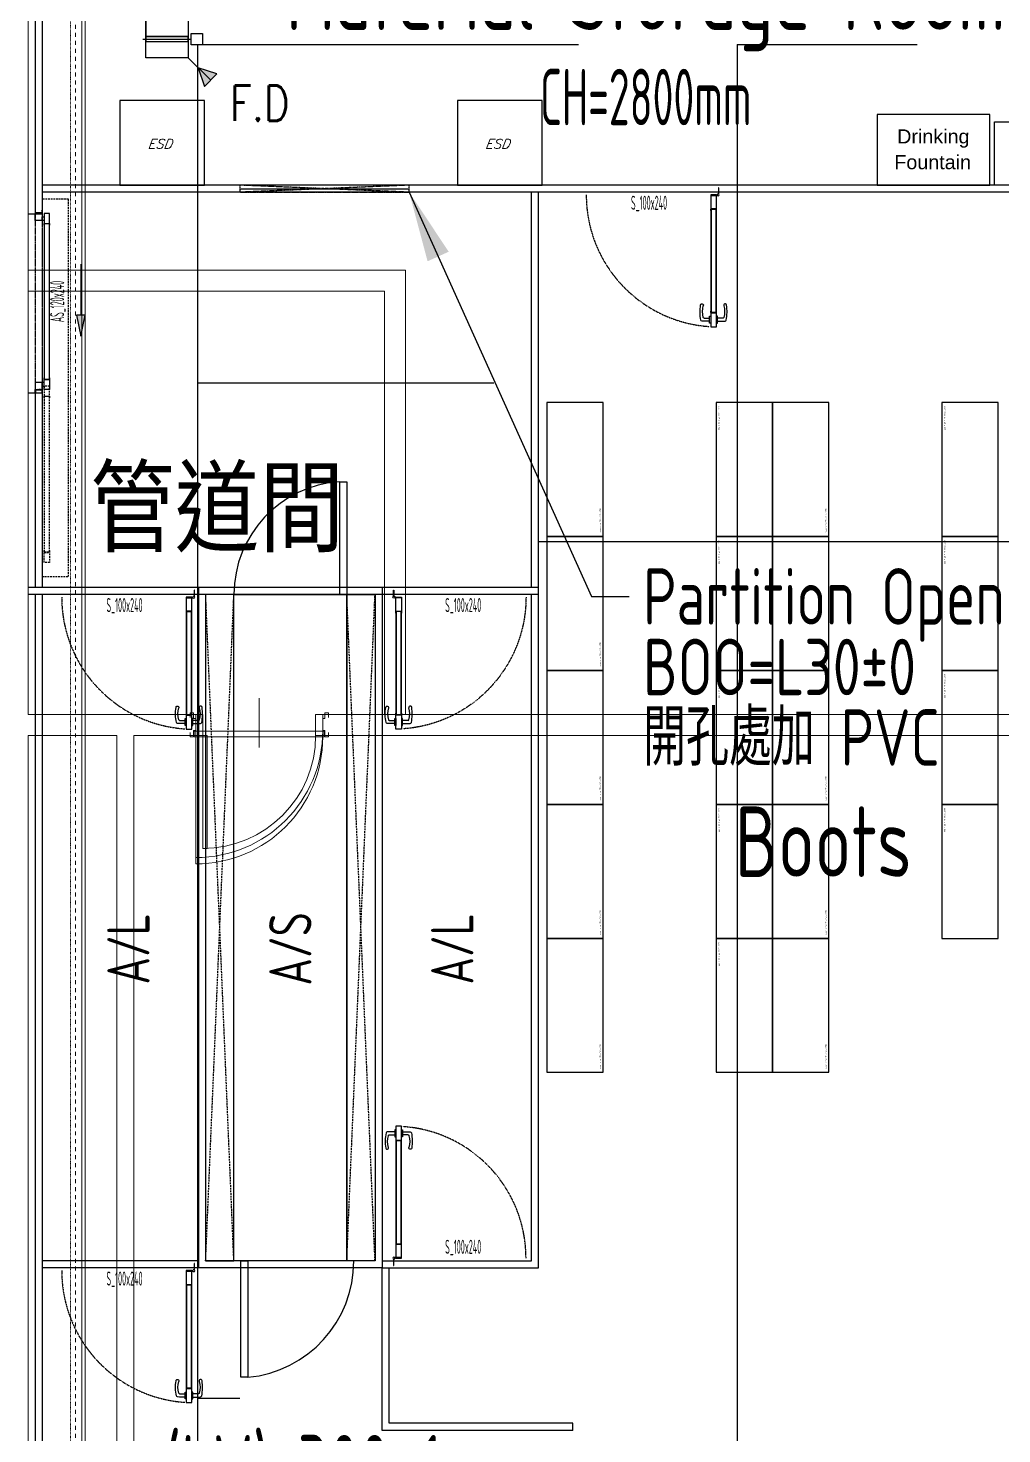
# Model space of a CAD drawing. Extents: x -32000 to 416743, y -254124 to 144214.
# Drawn here: x 243300 to 250200, y 4474 to 14441 of the extents above; entities that cross this region are included whole.
import ezdxf
from ezdxf.enums import TextEntityAlignment as Align

# ---------------------------------------------------------------- set-up
doc = ezdxf.new("R2010")
doc.units = 0
doc.header["$LTSCALE"] = 10
for name, pattern in [('H12PL4$0$JJP_三點線', [0.9, 0.3, -0.15, 0, -0.15, 0, -0.15, 0, -0.15]), ('H12PL4$0$JJP_虛線(退縮線、投影線、地下室範圍、非屬本工程、圖面分區)', [0.45, 0.3, -0.15]), ('XFDP30$0$HIDDEN', [0.3, 0.2, -0.1]), ('XFDP30$0$HIDDEN2', [0.1875, 0.125, -0.0625]), ('XFM1D40$0$HIDDEN2', [0.1875, 0.125, -0.0625]), ('XFM7P40ICA$0$H12PL4$0$JJP_三點線', [0.9, 0.3, -0.15, 0, -0.15, 0, -0.15, 0, -0.15]), ('XFM7P40ICA$0$H12PL4$0$JJP_虛線(退縮線、投影線、地下室範圍、非屬本工程、圖面分區)', [0.45, 0.3, -0.15]), ('XFM7P40ICA$0$H12PL4$0$TAI_虛線', [5.644, 2.822, -2.822])]:
    doc.linetypes.add(name, pattern=pattern)
for name, color, linetype in [('H12PL4$0$A-WALL-EX', 252, 'Continuous'), ('H12PL4$0$A-WALL-IN', 252, 'Continuous'), ('H12PL4$0$A-ZONE', 252, 'Continuous'), ('H12PL4$0$Door', 252, 'Continuous'), ('H12PL4$0$S-GRID', 252, 'Continuous'), ('X-F2-L30-E-CT-LV-50K$0$E-CBL-TXT', 250, 'Continuous'), ('X-F2-L30-FS-PIPE$0$F-SK-LINE3', 100, 'Continuous'), ('XFDP30$0$A-C1-PVC (8K於 50K時拆除)', 2, 'XFDP30$0$ZIGZAG'), ('XFDP30$0$A-CR-TT2 (8K)', 1, 'Continuous'), ('XFDP30$0$A-CR-TXT', 250, 'Continuous'), ('XFDP30$0$A-Door (50K)', 2, 'Continuous'), ('XFDP30$0$A-Door (8K)', 2, 'Continuous'), ('XFDP30$0$A-Partition opening', 240, 'XFDP30$0$HIDDEN2'), ('XFDP30$0$A-W-P1S (50K)', 2, 'Continuous'), ('XFDP30$0$A-W-P1S (8K)', 2, 'Continuous'), ('XFDP30$0$A-W-P2D (50K)', 2, 'Continuous'), ('XFDP30$0$A-W-P2D (8K)', 2, 'Continuous'), ('XFDP30$0$B-Eq pattern (Belong to quotation) (50K)', 2, 'Continuous'), ('XFDP30$0$B-Gowning room improvement', 15, 'Continuous'), ('XFDP30$0$SM-TXT', 250, 'Continuous'), ('XFDP30$0$TG-a-as (50K)', 2, 'Continuous'), ('XFM1D40$0$M-CMDUCT-TEXT', 250, 'Continuous'), ('XFM1D40$0$M-HVAC-CMDUCT', 150, 'Continuous'), ('XFM1D40$0$M-HVAC-DAPR', 3, 'Continuous'), ('XFM7P40ICA$0$H12PL4$0$A-CLNG', 252, 'Continuous'), ('XFM7P40ICA$0$H12PL4$0$A-ROOF', 252, 'Continuous'), ('XFM7P40ICA$0$H12PL4$0$A-WALL-EX', 252, 'Continuous'), ('XFM7P40ICA$0$H12PL4$0$Door', 252, 'Continuous'), ('XFM7P40ICA$0$H12PL4$0$L40_19_SIAGE1', 252, 'Continuous'), ('XFM7P40ICA$0$H12PL4$0$L40_19_SIAGE2', 252, 'Continuous'), ('XFM7P40ICA$0$H12PL4$0$L40_19_TATEGU1', 252, 'Continuous'), ('XFM7P40ICA$0$H12PL4$0$L40_19_TATEGU3', 252, 'Continuous'), ('XFM7P40ICA$0$H12PL4$0$S-GRID', 252, 'Continuous')]:
    doc.layers.add(name, color=color, linetype=linetype)
doc.styles.add('H12PL4$0$Standard', font='isocp.shx', dxfattribs={"bigfont": 'chineset.shx'})
doc.styles.add('X-F2-L30-E-CT-LV-50K$0$AA-TXT', font='isocp.shx', dxfattribs={"bigfont": 'chineset.shx'})
doc.styles.add('XFDP30$0$AA-TXT', font='isocp.shx', dxfattribs={"width": 0.8, "bigfont": 'china.shx'})
doc.styles.add('XFDP30$0$ROMANS', font='romans', dxfattribs={"bigfont": 'bigfont'})
doc.styles.add('XFDP30$0$shei', font='arial.ttf')
doc.styles.add('XFM1D40$0$aa-txt', font='simplex.shx', dxfattribs={"width": 0.8, "height": 25, "bigfont": 'chineset.shx'})
doc.linetypes.add('XFDP30$0$ZIGZAG', pattern='A,0.0001,-0.2,[131,ltypeshp.shx,S=0.2,R=0,X=-0.2,Y=0],-0.4,[131,ltypeshp.shx,S=0.2,R=180,X=0.2,Y=0],-0.2', length=0.8001)
doc.dimstyles.new('XFDP30$0$adim-200', dxfattribs={"dimscale": 2000, "dimtxt": 0.25, "dimasz": 0.25, "dimexe": 0.1, "dimexo": 0.5, "dimgap": 0.15, "dimtad": 0, "dimdec": 4, "dimzin": 0, "dimdsep": 46, "dimtxsty": 'XFDP30$0$AA-TXT', "dimcen": 2.5, "dimclrd": 256, "dimclre": 256, "dimclrt": 256, "dimadec": 0, "dimazin": 0, "dimtfac": 1, "dimtdec": 4, "dimtmove": 0, "dimatfit": 3, "dimfxl": 0.1, "dimtolj": 1, "dimtzin": 0, "dimarcsym": 0})

# ---------------------------------------------------------------- blocks, each defined once
blk = doc.blocks.new('H12PL4')
at = {"layer": 'H12PL4$0$A-WALL-EX', "linetype": 'H12PL4$0$JJP_虛線(退縮線、投影線、地下室範圍、非屬本工程、圖面分區)', "lineweight": 0, "flags": 128}
blk.add_lwpolyline([(243680.5, -2069.5), (243680.5, 29919.5)], dxfattribs=at)
at = {"layer": 'H12PL4$0$A-WALL-IN', "lineweight": 0}
for p, q in [((243680.5, 12725), (243680.5, 12575)), ((243680.5, 9425), (243680.5, 9575)), ((244487.5, 9425), (244487.5, 9575)), ((245387.5, 9425), (245387.5, 9575))]:
    blk.add_line(p, q, dxfattribs=at)
at = {"layer": 'H12PL4$0$A-WALL-IN', "lineweight": 0, "flags": 128}
for points in [[(243300, 12725), (243300, 14650)], [(245975, 12725), (243680.5, 12725)], [(245975, 12725), (245975, 12575)], [(243300, 9575), (243300, 12575)], [(243680.5, 12575), (245825, 12575)], [(245825, 12575), (245825, 9575)], [(245975, 9575), (245975, 12575)], [(244487.5, 9575), (243680.5, 9575)], [(245825, 9575), (245387.5, 9575)], [(252200, 9575), (245975, 9575)], [(243300, 450), (243300, 9425)], [(243680.5, 9425), (243928, 9425)], [(243928, 9425), (243928, 450)], [(244050, 9425), (244487.5, 9425)], [(244050, 450), (244050, 9425)], [(245387.5, 9425), (252200, 9425)]]:
    blk.add_lwpolyline(points, dxfattribs=at)
at = {"layer": 'H12PL4$0$Door', "lineweight": 0}
for p, q in [((244487.5, 9425), (244487.5, 9575)), ((244487.5, 9575), (244537.5, 9575)), ((244537.5, 9575), (244537.5, 9425)), ((245337.5, 9425), (245337.5, 9575)), ((245337.5, 9575), (245387.5, 9575)), ((245387.5, 9575), (245387.5, 9425)), ((244537.5, 9425), (244487.5, 9425)), ((244537.5, 9425), (244537.5, 8625)), ((244567.5, 9425), (244537.5, 9425)), ((244567.5, 8625), (244567.5, 9425)), ((245387.5, 9425), (245337.5, 9425)), ((244537.5, 8625), (244567.5, 8625))]:
    blk.add_line(p, q, dxfattribs=at)
blk.add_arc((244537.5, 9425), 800, 270, 0, dxfattribs=at)
at = {"layer": 'H12PL4$0$S-GRID', "linetype": 'H12PL4$0$JJP_三點線', "lineweight": 0}
blk.add_line((243600, 128250), (243600, -28000), dxfattribs=at)
at = {"layer": 'H12PL4$0$A-ZONE', "style": 'H12PL4$0$Standard'}
blk.add_text('管道間', height=600, dxfattribs=at).set_placement((244638, 11324.8), align=Align.TOP_CENTER)
blk = doc.blocks.new('XFM1D40$0$H-PD')
at = {"layer": 'XFM1D40$0$M-HVAC-DAPR', "ltscale": 0.5}
blk.add_lwpolyline([(-5.5, 11.1), (-5.5, 0), (5.5, 0), (5.5, 11.1)], close=True, dxfattribs=at)
blk = doc.blocks.new('XFM1D40$0$H-FDV')
at = {"layer": 'XFM1D40$0$M-HVAC-DAPR', "ltscale": 0.5}
blk.add_hatch(color=256, dxfattribs=at).paths.add_polyline_path([(5.74, 10.15), (3.54, 3.54), (10.15, 5.74)])
blk.add_line((0, 0), (7.95, 7.95), dxfattribs=at)
blk.add_lwpolyline([(5.74, 10.15), (3.54, 3.54), (10.15, 5.74)], close=True, dxfattribs=at)
blk = doc.blocks.new('XFM1D40')
at = {"layer": 'XFM1D40$0$M-HVAC-CMDUCT'}
for p, q in [((244135, 24325), (244135, 14357)), ((244135, 14380.5), (244435, 14380.5))]:
    blk.add_line(p, q, dxfattribs=at)
blk.add_lwpolyline([(244135, 14530.5), (244435, 14530.5), (244435, 14230.5), (244135, 14230.5)], close=True, dxfattribs=at)
at = {"layer": 'XFM1D40$0$M-HVAC-DAPR', "linetype": 'XFM1D40$0$HIDDEN2', "ltscale": 0.5}
blk.add_line((244113.6, 14362.7), (244456.4, 14362.7), dxfattribs=at)
at = {"layer": 'XFM1D40$0$M-HVAC-DAPR', "ltscale": 0.5}
for points in [[(244135, 14230.5), (244135, 14530.5), (244435, 14530.5), (244435, 14230.5)], [(244435, 14345), (244435, 14380.5), (244135, 14380.5), (244135, 14345)]]:
    blk.add_lwpolyline(points, close=True, dxfattribs=at)
at = {"layer": 'XFM1D40$0$M-HVAC-DAPR', "ltscale": 0.5, "rotation": 270}
for name, p, xscale, yscale, zscale in [('XFM1D40$0$H-PD', (244456.4, 14362.7), -7.118293006302943, 7.118293006302943, 7.118293006302943), ('XFM1D40$0$H-FDV', (244435, 14230.5), 20.00000000000006, 20.00000000000006, 20.00000000000006)]:
    blk.add_blockref(name, p, dxfattribs=dict(at, xscale=xscale, yscale=yscale, zscale=zscale))
at = {"layer": 'XFM1D40$0$M-CMDUCT-TEXT', "style": 'XFM1D40$0$aa-txt', "width": 0.8}
blk.add_text('F.D', height=250, dxfattribs=at).set_placement((244941.1, 13908, 0), align=Align.MIDDLE_CENTER)
blk = doc.blocks.new('XFDP30$0$GAD2205')
blk.add_lwpolyline([(0, 0.9), (-0.3, 1.2), (-18.1, 1.2, -0.414214), (-18.4, 1.5), (-18.4, 3.1, -0.414214), (-18.1, 3.4), (-13.7, 3.4, 0.414214), (-13.4, 3.7), (-13.4, 4.1, 0.414214), (-13.7, 4.4), (-18.1, 4.4, -0.414214), (-18.4, 4.7), (-18.4, 11.8, -0.414214), (-18.2, 12), (-18.2, 12, 0.414214), (-18, 12.2), (-18, 13.7, 0.72636), (-18.5, 13.9), (-19.3, 12.8, 0.158507), (-19.4, 12.6), (-19.4, 0.3, 0.414214), (-19.1, 0), (19.1, 0, 0.414214), (19.4, 0.3), (19.4, 12.6, 0.158507), (19.3, 12.8), (18.5, 13.9, 0.72636), (18, 13.7), (18, 12.2, 0.414214), (18.2, 12, -0.414214), (18.4, 11.8), (18.4, 4.7, -0.414214), (18.1, 4.4), (13.7, 4.4, 0.414214), (13.4, 4.1), (13.4, 3.7, 0.414214), (13.7, 3.4), (18.1, 3.4, -0.414214), (18.4, 3.1), (18.4, 1.5, -0.414214), (18.1, 1.2), (0.3, 1.2)], format="xyb", close=True)
blk = doc.blocks.new('XFDP30$0$Door-S100')
for p, q in [((8.79, 90.44), (8.79, 95.34)), ((8.79, 95.34), (9.59, 95.34)), ((9.59, 90.44), (8.79, 90.44)), ((9.59, 95.34), (9.59, 90.44)), ((9.59, 93.99), (13.59, 93.99)), ((13.54, 91.79), (9.59, 91.79)), ((13.59, 93.99), (14.97, 93.93))]:
    blk.add_line(p, q)
blk.add_lwpolyline([(3.99, 93.99), (-0.01, 93.99), (-1.4, 93.93, 0.327495), (-2.19, 93.24, 0.089847), (-2.41, 82.51, 1.144881), (-0.48, 82.95, -0.137079), (-0.49, 91.27, -0.349357), (0.03, 91.79), (3.99, 91.79)], format="xyb")
blk.add_lwpolyline([(4.79, 90.44), (4.79, 95.34), (3.99, 95.34), (3.99, 90.44)], close=True)
at = {"ltscale": 5}
for points in [[(8.79, 87.84), (8.79, 97.94), (4.79, 97.94), (4.79, 87.84)], [(5.05, 87.5), (5.05, 14.78), (4.99, 14.78), (4.99, 87.5)], [(8.59, 14.78), (8.53, 14.78), (8.53, 87.5), (8.59, 87.5)], [(8.79, 4.34), (8.79, 14.44), (4.79, 14.44), (4.79, 4.34)]]:
    blk.add_lwpolyline(points, close=True, dxfattribs=at)
blk.add_lwpolyline([(4.85, 87.91), (4.85, 86.68, 0.158507), (4.85, 86.66), (4.93, 86.55, 0.72636), (4.99, 86.57), (4.99, 86.72, 0.414214), (4.97, 86.74, -0.414214), (4.95, 86.76), (4.95, 87.47, -0.414214), (4.98, 87.5), (5.42, 87.5, 0.414214), (5.45, 87.53), (5.45, 87.57, 0.414214), (5.42, 87.6), (4.98, 87.6, -0.414214), (4.95, 87.63), (4.95, 87.79, -0.414214), (4.98, 87.82), (6.76, 87.82), (6.79, 87.85), (6.82, 87.82), (8.6, 87.82, -0.414214), (8.63, 87.79), (8.63, 87.63, -0.414214), (8.6, 87.6), (8.16, 87.6, 0.414214), (8.13, 87.57), (8.13, 87.53, 0.414214), (8.16, 87.5), (8.6, 87.5, -0.414214), (8.63, 87.47), (8.63, 86.76, -0.414214), (8.61, 86.74), (8.61, 86.74, 0.414214), (8.59, 86.72), (8.59, 86.57, 0.72636), (8.64, 86.55), (8.72, 86.66, 0.158507), (8.73, 86.68), (8.73, 87.91, 0.414214), (8.7, 87.94), (4.88, 87.94, 0.414214)], format="xyb", close=True, dxfattribs=at)
at = {"ltscale": 500}
for points in [[(3.25, -0.65), (3.25, 3.85), (3, 3.85), (3, -0.65)], [(8.49, 4.84), (3.99, 4.84), (3.99, 4.59), (8.49, 4.59)]]:
    blk.add_lwpolyline(points, close=True, dxfattribs=at)
at = {"linetype": 'XFDP30$0$HIDDEN', "ltscale": 0.1}
blk.add_arc((3.45, 4.39), 93.55, 0, 86.0689, dxfattribs=at)
at = {"extrusion": (0, 0, -1)}
for centre, major_axis, start_param, end_param in [((13.47, 91.2), (-0.417, 0.417), 0.901482, 2.245889), ((-0.83, 87.12), (10.93, 10.93), 0.51383, 1.058752), ((14.9, 93.05), (-0.624, 0.624), 0.866962, 2.13291), ((-13.75, 87.26), (21.29, 21.29), 0.585307, 0.943734), ((14.99, 82.6), (0.707, 0.707), 0.872811, 4.284184)]:
    blk.add_ellipse(centre, major_axis=major_axis, ratio=1, start_param=start_param, end_param=end_param, dxfattribs=at)
at = {"ltscale": 500, "extrusion": (0, 0, -1)}
blk.add_ellipse((3.45, 4.39), major_axis=(-0.495, 0.495), ratio=1, start_param=5.497787, end_param=11.780972, dxfattribs=at)
at = {"ltscale": 5, "xscale": 0.1000000000058208, "yscale": 0.1000000000058208, "zscale": 0.1000000000058208}
blk.add_blockref('XFDP30$0$GAD2205', (6.79, 14.34), dxfattribs=at)
at = {"color": 9, "style": 'XFDP30$0$AA-TXT', "width": 0.45}
blk.add_attdef('100X240', text='', height=10, dxfattribs=at).set_placement((52.5, 10), align=Align.MIDDLE_CENTER)
blk = doc.blocks.new('XFDP30$0$~boots_95 x 40 x 200')
for p, q in [((950, 400), (0, 400)), ((0, 400), (0, 0)), ((950, 0), (950, 400)), ((0, 0), (950, 0)), ((0, 0), (950, 0))]:
    blk.add_line(p, q)
blk.add_lwpolyline([(0, 0), (475, 0)])
at = {"color": 1, "style": 'XFDP30$0$AA-TXT', "width": 0.8}
blk.add_text('clean shoe: 95 x 40 x 200', height=11.7, dxfattribs=at).set_placement((25.2, 15.5))
blk = doc.blocks.new('XFDP30$0$GA2606')
blk.add_lwpolyline([(-13.2, 1), (-13.2, 0), (-15.7, 0), (-16, 0.3), (-16.3, 0), (-19.2, 0, -0.902738), (-19.3, 0.6), (-9.6, 2.6, 0.298217), (-8.7, 2), (-2.5, 2, 0.414214), (-1.5, 3), (-1.5, 18), (-2, 18), (-2, 19.8, -0.668179), (-1.7, 19.9), (0, 18.3), (0, 0), (-0.3, 0), (-2, 0)], format="xyb", close=True)
blk = doc.blocks.new('XFDP30$0$Door-120x000_AS')
at = {"ltscale": 5}
blk.add_hatch(color=256, dxfattribs=at).paths.add_polyline_path([(50.42, 32.86), (50.42, 26.86), (35.42, 29.86)])
for p, q in [((35.42, 29.86), (50.42, 32.86)), ((50.42, 32.86), (50.42, 26.86)), ((50.42, 26.86), (35.42, 29.86)), ((86.42, 29.86), (50.42, 29.86))]:
    blk.add_line(p, q)
at = {"color": 9, "linetype": 'XFDP30$0$HIDDEN2'}
blk.add_lwpolyline([(-135, 21), (132.5, 21), (132.5, 2.5), (-135, 2.5)], close=True, dxfattribs=at)
at = {"color": 1, "linetype": 'XFDP30$0$HIDDEN2'}
for points in [[(-124.97, 3.82), (-116.74, 3.82, 0.158507), (-116.72, 3.83), (-116.61, 3.91, 0.72636), (-116.63, 3.96), (-116.78, 3.96, 0.414214), (-116.8, 3.94, -0.414214), (-116.82, 3.92), (-117.53, 3.92, -0.414214), (-117.56, 3.95), (-117.56, 4.39, 0.414214), (-117.59, 4.42), (-117.63, 4.42, 0.414214), (-117.66, 4.39), (-117.66, 3.95, -0.414214), (-117.69, 3.92), (-117.85, 3.92, -0.414214), (-117.88, 3.95), (-117.88, 5.73), (-117.91, 5.76), (-117.88, 5.79), (-117.88, 7.57, -0.414214), (-117.85, 7.6), (-117.69, 7.6, -0.414214), (-117.66, 7.57), (-117.66, 7.13, 0.414214), (-117.63, 7.1), (-117.59, 7.1, 0.414214), (-117.56, 7.13), (-117.56, 7.57, -0.414214), (-117.53, 7.6), (-116.82, 7.6, -0.414214), (-116.8, 7.58), (-116.8, 7.58, 0.414214), (-116.78, 7.56), (-116.63, 7.56, 0.72636), (-116.61, 7.61), (-116.72, 7.69, 0.158507), (-116.74, 7.7), (-124.97, 7.7, 0.414214), (-125, 7.67), (-125, 3.85, 0.414214)], [(-0.03, 3.82), (-8.26, 3.82, -0.158507), (-8.28, 3.83), (-8.39, 3.91, -0.72636), (-8.37, 3.96), (-8.22, 3.96, -0.414214), (-8.2, 3.94, 0.414214), (-8.18, 3.92), (-7.47, 3.92, 0.414214), (-7.44, 3.95), (-7.44, 4.39, -0.414214), (-7.41, 4.42), (-7.37, 4.42, -0.414214), (-7.34, 4.39), (-7.34, 3.95, 0.414214), (-7.31, 3.92), (-7.15, 3.92, 0.414214), (-7.12, 3.95), (-7.12, 5.73), (-7.09, 5.76), (-7.12, 5.79), (-7.12, 7.57, 0.414214), (-7.15, 7.6), (-7.31, 7.6, 0.414214), (-7.34, 7.57), (-7.34, 7.13, -0.414214), (-7.37, 7.1), (-7.41, 7.1, -0.414214), (-7.44, 7.13), (-7.44, 7.57, 0.414214), (-7.47, 7.6), (-8.18, 7.6, 0.414214), (-8.2, 7.58), (-8.2, 7.58, -0.414214), (-8.22, 7.56), (-8.37, 7.56, -0.72636), (-8.39, 7.61), (-8.28, 7.69, -0.158507), (-8.26, 7.7), (-0.03, 7.7, -0.414214), (0, 7.67), (0, 3.85, -0.414214)]]:
    blk.add_lwpolyline(points, format="xyb", close=True, dxfattribs=at)
blk.add_lwpolyline([(-117.56, 3.98), (-117.56, 7.55), (-7.44, 7.55), (-7.44, 3.98)], close=True, dxfattribs=at)
for points in [[(-2.3, -0.53, 0.070096), (-2.29, -0.53, 0.334236), (-2.2, -0.54, 0.795363), (-2.25, -0.35), (-2.56, -0.35, -0.414214), (-2.66, -0.25), (-2.66, 0.25, -0.414214), (-2.56, 0.35), (-2.25, 0.35, 0.795363), (-2.2, 0.54, 0.334236), (-2.29, 0.53, 0.070096), (-2.3, 0.53, 0.06212), (-2.3, 0.53, -0.357966), (-2.34, 0.5, -0.114149), (-2.34, 0.5), (-2.47, 0.58, 0.520559), (-2.48, 0.57, -0.09816), (-2.49, 0.55, -0.704497), (-2.56, 0.57, 0.231019), (-2.68, 0.76, -0.259663), (-2.72, 0.83), (-2.72, 1.54, 0.250846), (-2.66, 1.61, 0.148829), (-2.66, 1.64), (-2.77, 1.93, 0.835879), (-2.96, 1.9), (-2.96, -1.9, 0.835879), (-2.77, -1.93), (-2.66, -1.64, 0.148829), (-2.66, -1.61, 0.250846), (-2.72, -1.54), (-2.72, -0.83, -0.259663), (-2.68, -0.76, 0.231019), (-2.56, -0.57, -0.704497), (-2.49, -0.55, -0.09816), (-2.48, -0.57, 0.520559), (-2.47, -0.58), (-2.34, -0.5, -0.114149), (-2.34, -0.5, -0.357966), (-2.3, -0.53, 0.06212)], [(-2.47, 3.82), (5.76, 3.82, 0.158507), (5.78, 3.83), (5.89, 3.91, 0.72636), (5.87, 3.96), (5.72, 3.96, 0.414214), (5.7, 3.94, -0.414214), (5.68, 3.92), (4.97, 3.92, -0.414214), (4.94, 3.95), (4.94, 4.39, 0.414214), (4.91, 4.42), (4.87, 4.42, 0.414214), (4.84, 4.39), (4.84, 3.95, -0.414214), (4.81, 3.92), (4.65, 3.92, -0.414214), (4.62, 3.95), (4.62, 5.73), (4.59, 5.76), (4.62, 5.79), (4.62, 7.57, -0.414214), (4.65, 7.6), (4.81, 7.6, -0.414214), (4.84, 7.57), (4.84, 7.13, 0.414214), (4.87, 7.1), (4.91, 7.1, 0.414214), (4.94, 7.13), (4.94, 7.57, -0.414214), (4.97, 7.6), (5.68, 7.6, -0.414214), (5.7, 7.58), (5.7, 7.58, 0.414214), (5.72, 7.56), (5.87, 7.56, 0.72636), (5.89, 7.61), (5.78, 7.69, 0.158507), (5.76, 7.7), (-2.47, 7.7, 0.414214), (-2.5, 7.67), (-2.5, 3.85, 0.414214)], [(122.47, 3.82), (114.24, 3.82, -0.158507), (114.22, 3.83), (114.11, 3.91, -0.72636), (114.13, 3.96), (114.28, 3.96, -0.414214), (114.3, 3.94, 0.414214), (114.32, 3.92), (115.03, 3.92, 0.414214), (115.06, 3.95), (115.06, 4.39, -0.414214), (115.09, 4.42), (115.13, 4.42, -0.414214), (115.16, 4.39), (115.16, 3.95, 0.414214), (115.19, 3.92), (115.35, 3.92, 0.414214), (115.38, 3.95), (115.38, 5.73), (115.41, 5.76), (115.38, 5.79), (115.38, 7.57, 0.414214), (115.35, 7.6), (115.19, 7.6, 0.414214), (115.16, 7.57), (115.16, 7.13, -0.414214), (115.13, 7.1), (115.09, 7.1, -0.414214), (115.06, 7.13), (115.06, 7.57, 0.414214), (115.03, 7.6), (114.32, 7.6, 0.414214), (114.3, 7.58), (114.3, 7.58, -0.414214), (114.28, 7.56), (114.13, 7.56, -0.72636), (114.11, 7.61), (114.22, 7.69, -0.158507), (114.24, 7.7), (122.47, 7.7, -0.414214), (122.5, 7.67), (122.5, 3.85, -0.414214)], [(122.3, -0.53, -0.070096), (122.29, -0.53, -0.334236), (122.2, -0.54, -0.795363), (122.25, -0.35), (122.56, -0.35, 0.414214), (122.66, -0.25), (122.66, 0.25, 0.414214), (122.56, 0.35), (122.25, 0.35, -0.795363), (122.2, 0.54, -0.334236), (122.29, 0.53, -0.070096), (122.3, 0.53, -0.06212), (122.3, 0.53, 0.357966), (122.34, 0.5, 0.114149), (122.34, 0.5), (122.47, 0.58, -0.520559), (122.48, 0.57, 0.09816), (122.49, 0.55, 0.704497), (122.56, 0.57, -0.231019), (122.68, 0.76, 0.259663), (122.72, 0.83), (122.72, 1.54, -0.250846), (122.66, 1.61, -0.148829), (122.66, 1.64), (122.77, 1.93, -0.835879), (122.96, 1.9), (122.96, -1.9, -0.835879), (122.77, -1.93), (122.66, -1.64, -0.148829), (122.66, -1.61, -0.250846), (122.72, -1.54), (122.72, -0.83, 0.259663), (122.68, -0.76, -0.231019), (122.56, -0.57, 0.704497), (122.49, -0.55, 0.09816), (122.48, -0.57, -0.520559), (122.47, -0.58), (122.34, -0.5, 0.114149), (122.34, -0.5, 0.357966), (122.3, -0.53, -0.06212)]]:
    blk.add_lwpolyline(points, format="xyb", close=True)
for points in [[(-2.5, 2.5), (2.5, 2.5), (2.5, -2.5), (-2.5, -2.5)], [(4.94, 3.98), (4.94, 7.55), (115.06, 7.55), (115.06, 3.98)], [(122.5, 2.5), (117.5, 2.5), (117.5, -2.5), (122.5, -2.5)]]:
    blk.add_lwpolyline(points, close=True)
at = {"ltscale": 5}
for points in [[(2.5, 2.5), (0.03, 2.5), (0.03, 3.82), (2.5, 3.82)], [(117.5, 2.5), (119.97, 2.5), (119.97, 3.82), (117.5, 3.82)]]:
    blk.add_lwpolyline(points, close=True, dxfattribs=at)
at = {"yscale": 0.09999999999990905}
for p, xscale, zscale, rotation in [((-2.5, 2.5), 0.09999999999990905, 0.09999999999990905, 90), ((122.5, 2.5), -0.09999999999990905, 0.1, 270), ((-2.5, -2.5), -0.09999999999990905, 0.1, 90), ((122.5, -2.5), 0.09999999999990905, 0.09999999999990905, 270)]:
    blk.add_blockref('XFDP30$0$GA2606', p, dxfattribs=dict(at, xscale=xscale, zscale=zscale, rotation=rotation))
at = {"color": 9, "style": 'XFDP30$0$AA-TXT', "width": 0.45}
blk.add_attdef('120x240', text='', height=10, dxfattribs=at).set_placement((60, 14.43), align=Align.MIDDLE)
blk = doc.blocks.new('XFDP30$0$AS_Big')
at = {"layer": 'XFDP30$0$TG-a-as (50K)', "linetype": 'XFDP30$0$HIDDEN2'}
for p, q in [((35117.5, 6885), (34645, 6905)), ((35117.5, 6905), (34645, 6885)), ((35117.5, 6785), (34645, 6805)), ((35117.5, 6805), (34645, 6785))]:
    blk.add_line(p, q, dxfattribs=at)
at = {"layer": 'XFDP30$0$TG-a-as (50K)'}
for points in [[(35117.5, 6905), (35117.5, 6885), (34645, 6885), (34645, 6905)], [(34645, 6885), (34645, 6880), (34565, 6880), (34565, 6885)], [(35117.5, 6885), (35117.5, 6805), (34645, 6805), (34645, 6885)], [(35117.5, 6810), (35117.5, 6815), (35200, 6815), (35200, 6810)], [(35117.5, 6785), (35117.5, 6805), (34645, 6805), (34645, 6785)]]:
    blk.add_lwpolyline(points, close=True, dxfattribs=at)
for centre, radius, start, end in [((35117.71, 6807.35), 82.65, 5.30817, 90.14446), ((34645.12, 6885.3), 80.3, 183.78347, 269.91175)]:
    blk.add_arc(centre, radius, start, end, dxfattribs=at)
blk = doc.blocks.new('XFDP30$0$~glove')
at = {"layer": 'XFDP30$0$B-Gowning room improvement'}
blk.add_lwpolyline([(450, 0), (450, -900), (0, -900), (0, 0)], close=True, dxfattribs=at)
at = {"layer": 'XFDP30$0$B-Gowning room improvement', "style": 'XFDP30$0$shei'}
blk.add_text('Gloves', height=120, rotation=270, dxfattribs=at).set_placement((171.7, -195.2))
blk = doc.blocks.new('X-F2-L30-E-CT-LV-50K')
at = {"layer": 'X-F2-L30-E-CT-LV-50K$0$E-CBL-TXT', "style": 'X-F2-L30-E-CT-LV-50K$0$AA-TXT', "width": 0.7}
blk.add_text('(LV) 300-1', height=500, dxfattribs=at).set_placement((244266.1, 4216), align=Align.MIDDLE_LEFT)
blk = doc.blocks.new('XFM7P40ICA$0$H12PL4')
at = {"layer": 'XFM7P40ICA$0$H12PL4$0$A-CLNG', "lineweight": 0, "flags": 128}
blk.add_lwpolyline([(243300, 26150), (250225, 26150), (250225, 22725), (252150, 22725), (252150, 9575), (245975, 9575), (245975, 12725), (243300, 12725)], close=True, dxfattribs=at)
at = {"layer": 'XFM7P40ICA$0$H12PL4$0$A-ROOF', "linetype": 'XFM7P40ICA$0$H12PL4$0$TAI_虛線', "lineweight": 0, "flags": 128}
blk.add_lwpolyline([(243635, 30380), (243635, -650)], dxfattribs=at)
at = {"layer": 'XFM7P40ICA$0$H12PL4$0$A-WALL-EX', "lineweight": 0}
for p, q in [((243680.5, 12725), (243680.5, 12575)), ((243680.5, 9425), (243680.5, 9575)), ((244487.5, 9575), (244487.5, 9460)), ((245387.5, 9575), (245387.5, 9460)), ((244487.5, 9460), (244487.5, 9425)), ((245387.5, 9460), (245387.5, 9425))]:
    blk.add_line(p, q, dxfattribs=at)
at = {"layer": 'XFM7P40ICA$0$H12PL4$0$A-WALL-EX', "linetype": 'XFM7P40ICA$0$H12PL4$0$JJP_虛線(退縮線、投影線、地下室範圍、非屬本工程、圖面分區)', "lineweight": 0, "flags": 128}
for points in [[(243680.5, -2069.5), (243680.5, 29919.5)], [(243705, -2027.9), (243705, 29895)]]:
    blk.add_lwpolyline(points, dxfattribs=at)
at = {"layer": 'XFM7P40ICA$0$H12PL4$0$A-WALL-EX', "lineweight": 0, "flags": 128}
for points in [[(243300, 12725), (243300, 14650)], [(245975, 12725), (243680.5, 12725)], [(245975, 12725), (245975, 12575)], [(243300, 9575), (243300, 12575)], [(243680.5, 12575), (245825, 12575)], [(245825, 12575), (245825, 9575)], [(245975, 9575), (245975, 12575)], [(244487.5, 9575), (243680.5, 9575)], [(245825, 9575), (245387.5, 9575)], [(261762.5, 9575), (245975, 9575)], [(243300, 450), (243300, 9425)], [(243680.5, 9425), (243928, 9425)], [(243928, 9425), (243928, 450)], [(244050, 9425), (244487.5, 9425)], [(244050, 450), (244050, 9425)], [(245387.5, 9425), (261762.5, 9425)]]:
    blk.add_lwpolyline(points, dxfattribs=at)
at = {"layer": 'XFM7P40ICA$0$H12PL4$0$Door', "lineweight": 0}
for p, q in [((244487.5, 9575), (244487.5, 9460)), ((244487.5, 9575), (244487.5, 9460)), ((245387.5, 9575), (245387.5, 9460)), ((245387.5, 9575), (245387.5, 9460)), ((244487.5, 9460), (244487.5, 8560)), ((244487.5, 9460), (244487.5, 9425)), ((245387.5, 9460), (245387.5, 9425))]:
    blk.add_line(p, q, dxfattribs=at)
blk.add_arc((244487.5, 9460), 900, 270, 0, dxfattribs=at)
at = {"layer": 'XFM7P40ICA$0$H12PL4$0$L40_19_SIAGE1', "lineweight": 0}
for p, q in [((243300, 12725), (243300, 14575)), ((245975, 12725), (243300, 12725)), ((245975, 9575), (245975, 12725)), ((261150, 9575), (245975, 9575)), ((244050, 9425), (244050, -2100)), ((244050, 9425), (244447.5, 9425)), ((245427.5, 9425), (261722.5, 9425))]:
    blk.add_line(p, q, dxfattribs=at)
at = {"layer": 'XFM7P40ICA$0$H12PL4$0$L40_19_SIAGE2', "lineweight": 0}
for p, q in [((243300, 12725), (243300, 9575)), ((245825, 12575), (243300, 12575)), ((245825, 9575), (245825, 12575)), ((244447.5, 9575), (243300, 9575)), ((245975, 9575), (245427.5, 9575)), ((243300, 450), (243300, 9425)), ((243300, 9425), (243928, 9425)), ((243928, 9425), (243928, 450))]:
    blk.add_line(p, q, dxfattribs=at)
at = {"layer": 'XFM7P40ICA$0$H12PL4$0$L40_19_TATEGU1', "lineweight": 0, "flags": 128}
for points in [[(244447.5, 9447), (244447.5, 9415), (244472.5, 9415), (244472.5, 9460), (244487.5, 9460), (244487.5, 9545), (244472.5, 9545), (244472.5, 9585), (244447.5, 9585), (244447.5, 9553)], [(245427.5, 9447), (245427.5, 9415), (245402.5, 9415), (245402.5, 9460), (245387.5, 9460), (245387.5, 9545), (245402.5, 9545), (245402.5, 9585), (245427.5, 9585), (245427.5, 9553)]]:
    blk.add_lwpolyline(points, dxfattribs=at)
at = {"layer": 'XFM7P40ICA$0$H12PL4$0$L40_19_TATEGU3', "lineweight": 0}
for p, q in [((244937.5, 9340), (244937.5, 9690)), ((244487.5, 9415), (244487.5, 8515))]:
    blk.add_line(p, q, dxfattribs=at)
at = {"layer": 'XFM7P40ICA$0$H12PL4$0$L40_19_TATEGU3', "lineweight": 0, "flags": 128}
blk.add_lwpolyline([(244477.5, 9415), (244477.5, 9455), (245397.5, 9455), (245397.5, 9415)], close=True, dxfattribs=at)
at = {"layer": 'XFM7P40ICA$0$H12PL4$0$L40_19_TATEGU3', "lineweight": 0}
blk.add_arc((244487.5, 9415), 900, 270, 0, dxfattribs=at)
at = {"layer": 'XFM7P40ICA$0$H12PL4$0$S-GRID', "linetype": 'XFM7P40ICA$0$H12PL4$0$JJP_三點線', "lineweight": 0}
blk.add_line((243600, 128250), (243600, -28000), dxfattribs=at)
blk = doc.blocks.new('XFM7P40ICA')
blk.add_blockref('XFM7P40ICA$0$H12PL4', (0, 0))
blk = doc.blocks.new('X-F2-L30-FS-PIPE')
at = {"layer": 'X-F2-L30-FS-PIPE$0$F-SK-LINE3'}
for p, q in [((244500, 14325), (247200, 14325)), ((244500, 14325), (244500, 4284.1)), ((248325, 14325), (248325, 4284.1)), ((248325, 14325), (249600, 14325)), ((244500, 11925), (246600, 11925)), ((244800, 4725), (244500, 4725))]:
    blk.add_line(p, q, dxfattribs=at)
blk = doc.blocks.new('XFDP30')
at = {"layer": 'XFDP30$0$A-C1-PVC (8K於 50K時拆除)', "ltscale": 0.25}
for p, q in [((244800, 13302.5), (246000, 13302.5)), ((246916, 10800), (259225, 10800))]:
    blk.add_line(p, q, dxfattribs=at)
at = {"layer": 'XFDP30$0$A-Partition opening'}
for p, q in [((246000, 13277.5), (244800, 13327.5)), ((246000, 13327.5), (244800, 13277.5))]:
    blk.add_line(p, q, dxfattribs=at)
blk.add_lwpolyline([(246000, 13277.5), (246000, 13327.5), (244800, 13327.5), (244800, 13277.5)], close=True, dxfattribs=at)
at = {"layer": 'XFDP30$0$A-W-P1S (50K)'}
for p, q in [((243301, 13125), (243400, 13125)), ((243301, 11855), (243400, 11855)), ((244508, 10475), (244508, 5650)), ((245808, 10475), (245808, 5650)), ((243350, 10425), (243350, 435)), ((243400, 10425), (243400, 485)), ((244558, 10425), (244558, 5700)), ((245758, 10425), (245758, 5700)), ((245758, 5700), (244558, 5700)), ((245808, 5650), (244508, 5650))]:
    blk.add_line(p, q, dxfattribs=at)
at = {"layer": 'XFDP30$0$A-W-P1S (50K)', "linetype": 'XFDP30$0$HIDDEN2'}
for p, q in [((243350, 13125), (243350, 11855)), ((243400, 13125), (243400, 11855))]:
    blk.add_line(p, q, dxfattribs=at)
at = {"layer": 'XFDP30$0$A-W-P1S (8K)'}
for p, q in [((243350, 14565), (243350, 13125)), ((243400, 14515), (243400, 13125)), ((243350, 11855), (243350, 10475)), ((243400, 11855), (243400, 10475))]:
    blk.add_line(p, q, dxfattribs=at)
at = {"layer": 'XFDP30$0$A-W-P2D (50K)'}
for p, q in [((246866, 5700), (246866, 10425)), ((246916, 5650), (246916, 10425)), ((244508, 5700), (243400, 5700)), ((245808, 5700), (246866, 5700)), ((244508, 5650), (243400, 5650)), ((245808, 5650), (246916, 5650)), ((245808, 4498.6), (245808, 5650)), ((245858, 4548.6), (245858, 5650)), ((247160.2, 4498.6), (245808, 4498.6)), ((247160.2, 4548.6), (245858, 4548.6)), ((247160.2, 4498.6), (247160.2, 4548.6))]:
    blk.add_line(p, q, dxfattribs=at)
at = {"layer": 'XFDP30$0$A-W-P2D (8K)'}
for p, q in [((252525, 13327.5), (243400, 13327.5)), ((252525, 13277.5), (243400, 13277.5)), ((246866, 10475), (246866, 13277.5)), ((246916, 10425), (246916, 13277.5)), ((246916, 10475), (243300, 10475)), ((246916, 10425), (243300, 10425))]:
    blk.add_line(p, q, dxfattribs=at)
at = {"layer": 'XFDP30$0$B-Gowning room improvement'}
for points in [[(243949.6, 13327.5), (244549.6, 13327.5), (244549.6, 13927.5), (243949.6, 13927.5)], [(246341.7, 13327.5), (246941.7, 13327.5), (246941.7, 13927.5), (246341.7, 13927.5)], [(249315.7, 13327.5), (250115.7, 13327.5), (250115.7, 13827.5), (249315.7, 13827.5)]]:
    blk.add_lwpolyline(points, close=True, dxfattribs=at)
at = {"layer": 'XFDP30$0$A-Door (50K)'}
ref = blk.add_blockref('XFDP30$0$Door-S100', (244508, 10450), dxfattribs=dict(at, xscale=10, yscale=10, zscale=10, rotation=180))
ref.add_attrib('100X240', 'S_100x240', dxfattribs={"layer": '0', "color": 9, "height": 100, "rotation": 180, "style": 'XFDP30$0$AA-TXT', "text_generation_flag": 6, "width": 0.45}).set_placement((243983, 10350), align=Align.MIDDLE_CENTER)
ref = blk.add_blockref('XFDP30$0$Door-S100', (245858, 10450), dxfattribs=dict(at, xscale=-10, yscale=10, zscale=10, rotation=180))
ref.add_attrib('100X240', 'S_100x240', dxfattribs={"layer": '0', "color": 9, "height": 100, "rotation": 180, "style": 'XFDP30$0$AA-TXT', "text_generation_flag": 6, "width": 0.45}).set_placement((246383, 10350), align=Align.MIDDLE_CENTER)
ref = blk.add_blockref('XFDP30$0$Door-S100', (245858, 5675), dxfattribs=dict(at, xscale=10, yscale=10, zscale=10))
ref.add_attrib('100X240', 'S_100x240', dxfattribs={"layer": '0', "color": 9, "height": 100, "rotation": 180, "style": 'XFDP30$0$AA-TXT', "text_generation_flag": 6, "width": 0.45}).set_placement((246383, 5800), align=Align.MIDDLE_CENTER)
ref = blk.add_blockref('XFDP30$0$Door-S100', (244508, 5675), dxfattribs=dict(at, xscale=10, yscale=10, zscale=10, rotation=180))
ref.add_attrib('100X240', 'S_100x240', dxfattribs={"layer": '0', "color": 9, "height": 100, "rotation": 180, "style": 'XFDP30$0$AA-TXT', "text_generation_flag": 6, "width": 0.45}).set_placement((243983, 5575), align=Align.MIDDLE_CENTER)
at = {"layer": 'XFDP30$0$A-Door (8K)'}
ref = blk.add_blockref('XFDP30$0$Door-S100', (248225, 13302.5), dxfattribs=dict(at, xscale=10, yscale=10, zscale=10, rotation=180))
ref.add_attrib('100X240', 'S_100x240', dxfattribs={"layer": '0', "color": 9, "height": 100, "rotation": 180, "style": 'XFDP30$0$AA-TXT', "text_generation_flag": 6, "width": 0.45}).set_placement((247700, 13202.5), align=Align.MIDDLE_CENTER)
ref = blk.add_blockref('XFDP30$0$Door-120x000_AS', (243375, 11902.5), dxfattribs=dict(at, xscale=-10, yscale=10, zscale=10, rotation=270))
ref.add_attrib('120x240', 'AS_120x240', dxfattribs={"layer": '0', "color": 9, "height": 100, "rotation": 90, "style": 'XFDP30$0$AA-TXT', "width": 0.45}).set_placement((243510.3, 12502.5), align=Align.MIDDLE)
at = {"layer": 'XFDP30$0$B-Eq pattern (Belong to quotation) (50K)'}
for p, rotation in [((247375, 10837.2), 90), ((248175, 11787.2), 270), ((248975, 10837.2), 90), ((249775, 11787.2), 270), ((247375, 9887.2), 90), ((248175, 10837.2), 270), ((248975, 9887.2), 90), ((249775, 10837.2), 270), ((247375, 8937.2), 90), ((248175, 9887.2), 270), ((248975, 8937.2), 90), ((249775, 9887.2), 270), ((247375, 7987.2), 90), ((248175, 8937.2), 270), ((248975, 7987.2), 90), ((249775, 8937.2), 270), ((247375, 7037.2), 90), ((248175, 7987.2), 270), ((248975, 7037.2), 90)]:
    blk.add_blockref('XFDP30$0$~boots_95 x 40 x 200', p, dxfattribs=dict(at, rotation=rotation))
at = {"layer": 'XFDP30$0$B-Gowning room improvement', "color": 5, "rotation": 90}
blk.add_blockref('XFDP30$0$~glove', (250148.4, 13327.5), dxfattribs=at)
at = {"layer": 'XFDP30$0$TG-a-as (50K)', "xscale": 10, "yscale": 10, "zscale": 10, "rotation": 270}
blk.add_blockref('XFDP30$0$AS_Big', (176708, 356875), dxfattribs=at)
at = {"layer": 'XFDP30$0$A-CR-TT2 (8K)', "style": 'XFDP30$0$AA-TXT', "width": 0.6}
blk.add_text('CH=2800mm', height=400, dxfattribs=at).set_placement((247676.6, 13953.2), align=Align.MIDDLE)
at = {"layer": 'XFDP30$0$A-CR-TXT', "style": 'XFDP30$0$AA-TXT', "width": 0.8}
blk.add_text('Material Storage Room', height=500, dxfattribs=at).set_placement((247676.6, 14603.2), align=Align.MIDDLE)
blk.add_text('Boots', height=500, dxfattribs=at).set_placement((248934.2, 8422.8), align=Align.CENTER)
at = {"layer": 'XFDP30$0$B-Gowning room improvement', "style": 'XFDP30$0$shei'}
for s, p in [('Drinking', (249458.3, 13623.1)), ('Fountain', (249437.8, 13440.6))]:
    blk.add_text(s, height=100, dxfattribs=at).set_placement(p)
at = {"layer": 'XFDP30$0$B-Gowning room improvement', "style": 'XFDP30$0$ROMANS', "oblique": 20}
for p in [(244232, 13587.1), (246624.1, 13587.1)]:
    blk.add_text('ESD', height=67.5, dxfattribs=at).set_placement(p, align=Align.CENTER)
at = {"layer": 'XFDP30$0$SM-TXT', "style": 'XFDP30$0$AA-TXT', "width": 0.8}
for s, p in [('Partition Opening W120xH240 CM', (247658, 10411.2)), ('BOO=L30%%P0', (247658, 9911.2)), ('開孔處加 PVC', (247658, 9411.2))]:
    blk.add_text(s, height=400, dxfattribs=at).set_placement(p, align=Align.MIDDLE_LEFT)
at = {"layer": 'XFDP30$0$TG-a-as (50K)', "style": 'XFDP30$0$AA-TXT', "width": 0.8}
for s, p in [('A/L', (244010.4, 7912.5)), ('A/S', (245158, 7912.5)), ('A/L', (246305.6, 7912.5))]:
    blk.add_text(s, height=300, rotation=90, dxfattribs=at).set_placement(p, align=Align.MIDDLE)
at = {"layer": 'XFDP30$0$SM-TXT'}
blk.add_leader([(246000, 13277.5), (247292.2, 10411.2), (247558, 10411.2)], dimstyle='XFDP30$0$adim-200', dxfattribs=at)

msp = doc.modelspace()

# ---------------------------------------------------------------- block references
for name in ['H12PL4', 'XFM7P40ICA', 'XFM1D40', 'XFDP30', 'X-F2-L30-E-CT-LV-50K', 'X-F2-L30-FS-PIPE']:
    msp.add_blockref(name, (0, 0))

doc.saveas('drawing.dxf')
